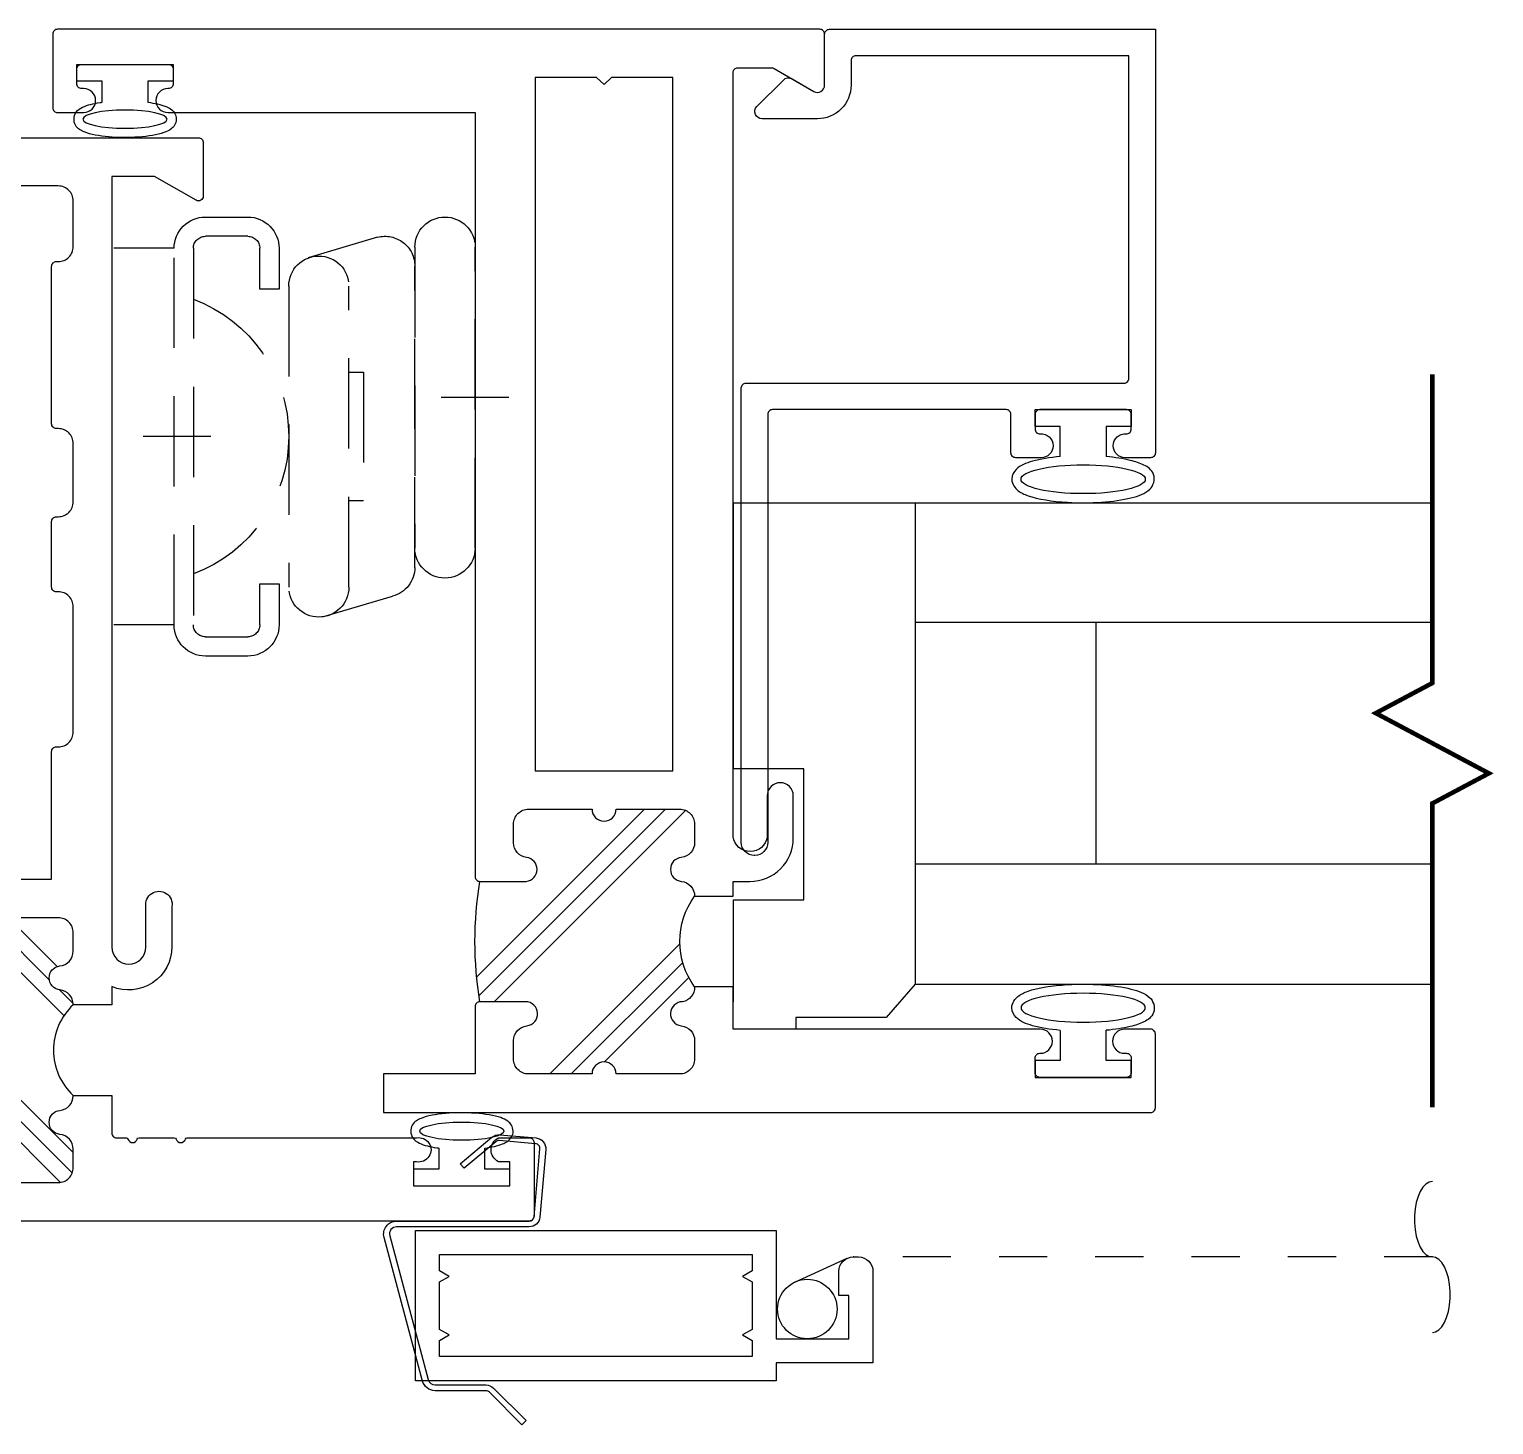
# Model space of a CAD drawing. Extents: x -138 to 168, y -127 to 72.
# Drawn here: x 3.855 to 6.897, y 47.107 to 50.006 of the extents above; entities that cross this region are included whole.
import ezdxf

# ---------------------------------------------------------------- set-up
doc = ezdxf.new("R2010")
doc.units = 0
doc.header["$MEASUREMENT"] = 0
doc.linetypes.add('HIDDEN', pattern=[0.375, 0.25, -0.125])
doc.layers.get('0').update_dxf_attribs({"linetype": 'CONTINUOUS'})
for name, color, linetype in [('DIM', 7, 'CONTINUOUS'), ('FRAME', 1, 'CONTINUOUS'), ('GEOMETRY', 1, 'CONTINUOUS'), ('GLASS', 7, 'CONTINUOUS'), ('MISC', 7, 'CONTINUOUS'), ('SCREEN', 5, 'CONTINUOUS'), ('SCREEN_CLIP', 7, 'CONTINUOUS'), ('VENT', 5, 'CONTINUOUS')]:
    doc.layers.add(name, color=color, linetype=linetype)

# ---------------------------------------------------------------- blocks, each defined once
blk = doc.blocks.new('*U92')
at = {"layer": 'GEOMETRY'}
blk.add_lwpolyline([(1.4497, 19.51), (1.4934, 19.51), (1.4934, 19.4575), (1.5284, 19.4575), (1.5284, 19.6575), (1.4934, 19.6575), (1.4934, 19.605), (1.4497, 19.605)], dxfattribs=at)
blk.add_ellipse((1.4146, 19.5575), major_axis=(0, 0.0875), ratio=0.216465, dxfattribs=at)
blk.add_open_spline([(1.4497, 19.605), (1.4479, 19.6196), (1.4452, 19.632), (1.4383, 19.6489), (1.4357, 19.6556), (1.4232, 19.6627), (1.419, 19.6641), (1.4146, 19.6641), (1.4047, 19.6641), (1.3979, 19.658), (1.3906, 19.6485), (1.3885, 19.6437), (1.3818, 19.6245), (1.379, 19.6063), (1.3747, 19.5447), (1.3775, 19.4988), (1.3909, 19.4662), (1.3935, 19.4597), (1.4094, 19.4502), (1.4218, 19.4509), (1.4345, 19.4597), (1.4372, 19.4646), (1.4443, 19.4794), (1.447, 19.4913), (1.4493, 19.5071), (1.4495, 19.5085), (1.4497, 19.51)], degree=3, knots=[5.253202, 5.253202, 5.253202, 5.253202, 5.797173, 5.797173, 6.160155, 6.160155, 6.283185, 6.283185, 6.283185, 6.559914, 6.559914, 6.836642, 6.836642, 7.54361, 7.54361, 8.941834, 8.941834, 9.296554, 9.296554, 9.572552, 9.572552, 9.848549, 9.848549, 10.398843, 10.398843, 10.454782, 10.454782, 10.454782, 10.454782], dxfattribs=at)
blk = doc.blocks.new('05P86-BLOCK-IG')
h = blk.add_hatch()
h.set_pattern_fill('PLAST', angle=45, style=0)
h.paths.add_polyline_path([(0.5435, 1.12, -1), (0.5435, 1.17), (0.5435, 1.302, 0.414214), (0.5125, 1.333), (0.4742, 1.333, 0.38311), (0.4434, 1.3053, -0.947716), (0.3935, 1.308), (0.3935, 1.403, 0.081165), (0.1435, 1.403), (0.1435, 1.308, -0.947716), (0.0936, 1.3053, 0.38311), (0.0628, 1.333), (0.0245, 1.333, 0.414214), (-0.0065, 1.302), (-0.0065, 1.17, -1), (-0.0065, 1.12), (-0.0065, 0.988, 0.414214), (0.0245, 0.957), (0.0628, 0.957, 0.38311), (0.0936, 0.9847, -0.898027), (0.1434, 0.9847, 0.38311), (0.1742, 0.957, -0.436275), (0.3628, 0.957, 0.38311), (0.3936, 0.9847, -0.898027), (0.4434, 0.9847, 0.38311), (0.4742, 0.957), (0.5125, 0.957, 0.414214), (0.5435, 0.988)])
for points in [[(0.0035, 1.852, 0.414214), (-0.0065, 1.842), (-0.0065, 1.423, 0.414214), (0.0035, 1.413), (0.1335, 1.413, -0.414214), (0.1435, 1.403), (0.1435, 1.308, -0.947716), (0.0936, 1.3053, 0.38311), (0.0628, 1.333), (0.0245, 1.333, 0.414214), (-0.0065, 1.302), (-0.0065, 1.17, -1), (-0.0065, 1.12), (-0.0065, 0.988, 0.414214), (0.0245, 0.957), (0.0628, 0.957, 0.38311), (0.0936, 0.9847, -0.898027), (0.1434, 0.9847, 0.38311), (0.1742, 0.957), (0.1742, 0.877), (0.0965, 0.877, 0.414214), (0.0865, 0.867), (0.0865, 0.8471, -0.331679), (0.0836, 0.8433, 0.745356), (0.0836, 0.8241, -0.331679), (0.0865, 0.8203), (0.0865, 0.7471, -0.331679), (0.0836, 0.7433, 0.745356), (0.0836, 0.7241, -0.331679), (0.0865, 0.7203), (0.0865, 0.2438, -1.19356), (0.0365, 0.2438), (0.0365, 0.25), (-0.0135, 0.25), (-0.0135, 0.05), (0.0365, 0.05), (0.0365, 0.0741, -0.596863), (0.0865, 0.0741), (0.0865, 0.01, -0.414214), (0.0765, 0), (-0.0765, 0, -0.414214), (-0.0865, 0.01), (-0.0865, 1.922, -0.414214), (-0.0765, 1.932), (0.2155, 1.932, -0.414214), (0.2255, 1.922), (0.2255, 1.862, -0.414214), (0.2155, 1.852)], [(1.3765, 1.298, -0.414214), (1.3665, 1.288), (1.2305, 1.288, -0.414214), (1.2205, 1.298), (1.2205, 1.302, 0.414214), (1.1895, 1.333), (0.9295, 1.333, 0.414214), (0.8985, 1.302), (0.8985, 1.298, -0.414214), (0.8885, 1.288), (0.6235, 1.288), (0.6235, 1.002), (0.8885, 1.002, -0.414214), (0.8985, 0.992), (0.8985, 0.988, 0.414214), (0.9295, 0.957), (1.1895, 0.957, 0.414214), (1.2205, 0.988), (1.2205, 0.992, -0.414214), (1.2305, 1.002), (1.3665, 1.002, -0.414214), (1.3765, 0.992), (1.3765, 0.988, 0.414214), (1.4075, 0.957), (1.5285, 0.957, 0.414214), (1.5595, 0.988), (1.5595, 0.992, -0.414214), (1.5695, 1.002), (1.8965, 1.002, -0.414214), (1.9065, 0.992), (1.9065, 0.988, 0.414214), (1.9375, 0.957), (2.0325, 0.957, 0.414214), (2.0635, 0.988), (2.0635, 1.132, -1), (2.0635, 1.162), (2.0635, 1.302, 0.414214), (2.0325, 1.333), (1.9375, 1.333, 0.414214), (1.9065, 1.302), (1.9065, 1.298, -0.414214), (1.8965, 1.288), (1.7605, 1.288, -0.414214), (1.7505, 1.298), (1.7505, 1.403, -0.414214), (1.7605, 1.413), (2.0835, 1.413), (2.0835, 1.852), (1.5485, 1.852, -0.414214), (1.5385, 1.862), (1.5385, 1.922, -0.414214), (1.5485, 1.932), (2.1535, 1.932, -0.414214), (2.1635, 1.922), (2.1635, 0.697, -0.414214), (2.1535, 0.687), (2.0425, 0.687, -0.57735), (2.0338, 0.702), (2.0835, 0.788), (2.0835, 0.877), (0.4829, 0.877, 1), (0.4829, 0.806), (0.5667, 0.806, -1.178959), (0.5667, 0.752), (0.4835, 0.752, -0.536675), (0.4006, 0.877), (0.3628, 0.877), (0.3628, 0.957, 0.38311), (0.3936, 0.9847, -0.898027), (0.4434, 0.9847, 0.38311), (0.4742, 0.957), (0.5125, 0.957, 0.414214), (0.5435, 0.988), (0.5435, 1.12, -1), (0.5435, 1.17), (0.5435, 1.302, 0.414214), (0.5125, 1.333), (0.4742, 1.333, 0.38311), (0.4434, 1.3053, -0.947716), (0.3935, 1.308), (0.3935, 1.403, -0.414214), (0.4035, 1.413), (0.8317, 1.413, 0.414214), (0.8517, 1.433), (0.8517, 1.909), (0.9317, 1.909), (0.9317, 1.433, 0.414214), (0.9517, 1.413), (1.3665, 1.413, -0.414214), (1.3765, 1.403)]]:
    blk.add_lwpolyline(points, format="xyb", close=True)
at = {"color": 7}
for centre, radius, start, end in [((0.2685, 0.638), 0.7751, 80.7195, 99.2805), ((0.2685, 0.8695), 0.1287, 42.8591, 137.1409)]:
    blk.add_arc(centre, radius, start, end, dxfattribs=at)
blk = doc.blocks.new('4-BAR_HINGE')
at = {"linetype": 'HIDDEN', "ltscale": 0.75}
for p, q in [((0.4006, -1.0542), (0.3126, -1.0542)), ((0.3126, -1.0942), (0.4006, -1.0942)), ((0.2476, -1.1192), (0.2476, -1.9012)), ((0.2876, -1.9012), (0.2876, -1.1192)), ((0.4256, -1.1192), (0.4256, -1.2042)), ((0.4656, -1.2042), (0.4656, -1.1192)), ((0.5561, -1.1357), (0.7009, -1.1785)), ((0.4256, -1.2042), (0.4656, -1.2042)), ((0.4857, -1.8227), (0.4857, -1.1977)), ((0.6107, -1.1977), (0.6107, -1.8227)), ((0.7476, -1.2385), (0.7476, -1.8642)), ((0.7476, -1.9037), (0.7476, -1.2787)), ((0.8726, -1.2787), (0.8726, -1.9037)), ((0.6407, -1.3765), (0.6107, -1.3765)), ((0.6407, -1.6439), (0.6407, -1.3765)), ((0.6107, -1.6439), (0.6407, -1.6439)), ((0.4656, -1.8162), (0.4256, -1.8162)), ((0.4256, -1.8162), (0.4256, -1.9012)), ((0.4656, -1.9012), (0.4656, -1.8162)), ((0.6701, -1.9242), (0.5262, -1.8812)), ((0.4006, -1.9262), (0.3126, -1.9262)), ((0.3126, -1.9662), (0.4006, -1.9662))]:
    blk.add_line(p, q, dxfattribs=at)
for p, q in [((0.2476, -1.1192), (0.1225, -1.1192)), ((0.2476, -1.9012), (0.1225, -1.9012))]:
    blk.add_line(p, q)
at = {"linetype": 'Continuous'}
for p, q in [((0.3242, -1.5102), (0.1831, -1.5102)), ((0.9431, -1.5912), (0.8021, -1.5912))]:
    blk.add_line(p, q, dxfattribs=at)
at = {"linetype": 'HIDDEN', "ltscale": 0.75}
for centre, radius, start, end in [((0.3126, -1.1192), 0.065, 90, 180), ((0.4006, -1.1192), 0.065, 360, 90), ((0.3126, -1.1192), 0.025, 90, 180), ((0.4006, -1.1192), 0.025, 0, 90), ((0.5482, -1.1977), 0.0625, 0, 180), ((0.6856, -1.2385), 0.062, 0, 75.7192), ((0.8101, -1.2787), 0.0625, 0, 180), ((0.1812, -1.5102), 0.3045, 290.4553, 69.5447), ((0.5482, -1.8227), 0.0625, 180, 0), ((0.6856, -1.8642), 0.062, 255.5579, 0), ((0.3126, -1.9012), 0.065, 180, 270), ((0.3126, -1.9012), 0.025, 180, 270), ((0.4006, -1.9012), 0.065, 270, 0), ((0.4006, -1.9012), 0.025, 270, 0), ((0.8101, -1.9037), 0.0625, 180, 0)]:
    blk.add_arc(centre, radius, start, end, dxfattribs=at)
blk = doc.blocks.new('05P11-Z-BAR')
h = blk.add_hatch()
h.set_pattern_fill('PLAST', angle=45, style=0)
h.set_pattern_definition([(45, (-0.3846, -1e-07), (-0.176777, 0.176777), []), (45, (-0.4067, 0.0221), (-0.176777, 0.176777), []), (45, (-0.4288, 0.0442), (-0.176777, 0.176777), [])])
h.paths.add_polyline_path([(0.0065, 1.12, -0.414214), (-0.0185, 1.145, -0.414214), (0.0065, 1.17), (0.0065, 1.302, 0.414214), (-0.0245, 1.333), (-0.0628, 1.333, 0.38311), (-0.0936, 1.3053, -0.947716), (-0.1435, 1.308), (-0.1435, 1.403, 0.087329), (-0.3935, 1.403), (-0.3935, 1.308, -1), (-0.4435, 1.308, 0.352985), (-0.4733, 1.333), (-0.5125, 1.333, 0.414214), (-0.5435, 1.302), (-0.5435, 1.17, -0.414214), (-0.5185, 1.145, -0.414214), (-0.5435, 1.12), (-0.5435, 0.988, 0.414214), (-0.5125, 0.957), (-0.4742, 0.957, 0.38311), (-0.4434, 0.9847, -0.898027), (-0.3936, 0.9847, 0.38311), (-0.3628, 0.957, -0.325577), (-0.1745, 0.957, 0.363634), (-0.1435, 0.982, -0.947716), (-0.0936, 0.9847, 0.38311), (-0.0628, 0.957), (-0.0245, 0.957, 0.414214), (0.0065, 0.988)])
blk.add_line((-0.0865, 0.877), (-0.0865, 0.877))
for points in [[(-2.1635, 2.28, -0.414214), (-2.1535, 2.29), (-2.0005, 2.29, -0.414214), (-1.9905, 2.28), (-1.9905, 2.226, -1), (-2.0405, 2.226), (-2.0405, 2.23, 0.414214), (-2.0505, 2.24), (-2.0805, 2.24, 0.414214), (-2.0905, 2.23), (-2.0905, 2.05, 0.414214), (-2.0805, 2.04), (-2.0505, 2.04, 0.414214), (-2.0405, 2.05), (-2.0405, 2.051, -1), (-1.9905, 2.051), (-1.9905, 1.413), (-0.4035, 1.413, -0.414214), (-0.3935, 1.403), (-0.3935, 1.3065, -0.888834), (-0.4432, 1.306, 0.377258), (-0.4739, 1.333), (-0.5125, 1.333, 0.414214), (-0.5435, 1.302), (-0.5435, 1.17, -1), (-0.5435, 1.12), (-0.5435, 0.988, 0.414214), (-0.5125, 0.957), (-0.4742, 0.957, 0.383109), (-0.4434, 0.9847, -0.898027), (-0.3936, 0.9847, 0.38311), (-0.3628, 0.957), (-0.3628, 0.877), (-0.3935, 0.877), (-0.3935, 0.842, -0.414214), (-0.4835, 0.752), (-0.5715, 0.752, -1), (-0.5715, 0.806), (-0.486, 0.806, 0.859155), (-0.486, 0.877), (-2.0735, 0.877, 0.414214), (-2.0835, 0.867), (-2.0835, 0.797, 0.131652), (-2.0822, 0.792), (-2.0345, 0.7095, -0.577353), (-2.0475, 0.687), (-2.1535, 0.687, -0.414214), (-2.1635, 0.697), (-2.1635, 2.28)], [(-0.0245, 0.957, 0.414214), (0.0065, 0.988), (0.0065, 1.12, -1), (0.0065, 1.17), (0.0065, 1.302, 0.414214), (-0.0245, 1.333), (-0.0628, 1.333, 0.38311), (-0.0936, 1.3053, -0.947716), (-0.1435, 1.308), (-0.1435, 1.403, -0.414214), (-0.1335, 1.413), (0.0065, 1.413), (0.0065, 1.603), (0.0865, 1.603), (0.0865, 0.01, -0.414214), (0.0765, 0), (-0.0765, 0, -0.414214), (-0.0865, 0.01), (-0.0865, 0.064, -1), (-0.0365, 0.064), (-0.0365, 0.06, 0.414214), (-0.0265, 0.05), (0.0035, 0.05, 0.414214), (0.0135, 0.06), (0.0135, 0.24, 0.414214), (0.0035, 0.25), (-0.0265, 0.25, 0.414214), (-0.0365, 0.24), (-0.0365, 0.239, -1), (-0.0865, 0.239), (-0.0865, 0.877), (-0.1745, 0.877), (-0.1745, 0.957, 0.363634), (-0.1435, 0.982, -0.947716), (-0.0936, 0.9847, 0.38311), (-0.0628, 0.957), (-0.0245, 0.957)]]:
    blk.add_lwpolyline(points, format="xyb")
blk.add_lwpolyline([(-2.0635, 1.1605), (-2.0635, 1.288), (-0.6235, 1.288), (-0.6235, 1.002), (-2.0635, 1.002), (-2.0635, 1.1295), (-2.0485, 1.145)], close=True)
at = {"color": 7}
for centre, radius, start, end in [((-0.2685, 0.638), 0.7751, 80.7195, 99.2805), ((-0.2687, 0.8277), 0.1599, 53.9319, 126.0681)]:
    blk.add_arc(centre, radius, start, end, dxfattribs=at)
blk = doc.blocks.new('05P09-1in_GLASS_STOP')
for p, q in [((-1.3385, 0.25), (-1.3735, 0.25)), ((-1.3735, 0.25), (-1.3735, 0.05)), ((-1.3385, 0.1975), (-1.3385, 0.25)), ((-0.0215, 0.1975), (-0.0215, 0.25)), ((-0.0215, 0.25), (0.0135, 0.25)), ((0.0135, 0.25), (0.0135, 0.05)), ((-1.2759, 0.1975), (-1.3385, 0.1975)), ((-0.0841, 0.1975), (-0.0215, 0.1975)), ((-1.3385, 0.05), (-1.3385, 0.1025)), ((-1.3385, 0.1025), (-1.2758, 0.1025)), ((-0.0215, 0.1025), (-0.0842, 0.1025)), ((-0.0215, 0.05), (-0.0215, 0.1025)), ((-1.3735, 0.05), (-1.3385, 0.05)), ((0.0135, 0.05), (-0.0215, 0.05))]:
    blk.add_line(p, q)
blk.add_lwpolyline([(-2.0345, 0.7095, -0.57735), (-2.0475, 0.687), (-2.1535, 0.687, 0.414214), (-2.1635, 0.677), (-2.1635, 0), (-1.2835, 0, 0.414214), (-1.2735, 0.01), (-1.2735, 0.0625, 0.414214), (-1.2985, 0.0875, 0.435311), (-1.3234, 0.0607, -0.435311), (-1.3334, 0.05), (-1.3635, 0.05, -0.414214), (-1.3735, 0.06), (-1.3735, 0.24, -0.414214), (-1.3635, 0.25), (-1.3334, 0.25, -0.435311), (-1.3234, 0.2393, 0.435311), (-1.2985, 0.2125, 0.414214), (-1.2735, 0.2375), (-1.2735, 0.29, 0.414214), (-1.2835, 0.3), (-1.3635, 0.3, -0.414214), (-1.3735, 0.31), (-1.3735, 0.795, -0.414214), (-1.3635, 0.805), (-0.4745, 0.805, 0.414214), (-0.4475, 0.832), (-0.4475, 0.833, 0.414214), (-0.4745, 0.86), (-1.4185, 0.86, 0.414214), (-1.4285, 0.85), (-1.4285, 0.065, -0.414214), (-1.4385, 0.055), (-2.1085, 0.055), (-2.1085, 0.622, -0.414214), (-2.0985, 0.632), (-2.0475, 0.632, 0.414214), (-1.9775, 0.702), (-1.9775, 0.817, 0.668179), (-2.0031, 0.8276), (-2.0581, 0.7726, 0.339454), (-2.0605, 0.7545)], format="xyb", close=True)
at = {"extrusion": (0, 0, -1)}
blk.add_ellipse((-1.2289, 0.15), major_axis=(0, 0.1291), ratio=0.232303, dxfattribs=at)
blk.add_ellipse((-0.1311, 0.15), major_axis=(0, 0.1291), ratio=0.232303)
for points in [[(-1.2759, 0.1975), (-1.2739, 0.2193), (-1.2707, 0.2391), (-1.2622, 0.2691), (-1.2582, 0.2801), (-1.2445, 0.2938), (-1.2374, 0.2981), (-1.2289, 0.2981), (-1.2182, 0.2981), (-1.2102, 0.2915), (-1.2006, 0.2793), (-1.1975, 0.2724), (-1.1873, 0.2438), (-1.1828, 0.2148), (-1.1782, 0.1362), (-1.1815, 0.0851), (-1.1942, 0.0344), (-1.1983, 0.0218), (-1.2144, 0.0048), (-1.2282, -0.0004), (-1.2494, 0.0081), (-1.2542, 0.0159), (-1.2623, 0.0318), (-1.2654, 0.0412), (-1.2716, 0.0665), (-1.2742, 0.0838), (-1.2758, 0.1025)], [(-0.0841, 0.1975), (-0.0861, 0.2193), (-0.0893, 0.2391), (-0.0978, 0.2691), (-0.1018, 0.2801), (-0.1155, 0.2938), (-0.1226, 0.2981), (-0.1311, 0.2981), (-0.1418, 0.2981), (-0.1498, 0.2915), (-0.1594, 0.2793), (-0.1625, 0.2724), (-0.1727, 0.2438), (-0.1772, 0.2148), (-0.1818, 0.1362), (-0.1785, 0.0851), (-0.1658, 0.0344), (-0.1617, 0.0218), (-0.1456, 0.0048), (-0.1318, -0.0004), (-0.1106, 0.0081), (-0.1058, 0.0159), (-0.0977, 0.0318), (-0.0946, 0.0412), (-0.0884, 0.0665), (-0.0858, 0.0838), (-0.0842, 0.1025)]]:
    blk.add_open_spline(points, degree=3, knots=[5.075676, 5.075676, 5.075676, 5.075676, 5.596595, 5.596595, 6.055763, 6.055763, 6.283185, 6.283185, 6.283185, 6.572914, 6.572914, 6.862642, 6.862642, 7.608886, 7.608886, 8.676451, 8.676451, 9.18434, 9.18434, 9.518242, 9.518242, 9.852144, 9.852144, 10.186046, 10.186046, 10.631436, 10.631436, 10.631436, 10.631436])
blk = doc.blocks.new('*U93')
at = {"layer": 'GEOMETRY'}
blk.add_lwpolyline([(1.607, 19.51), (1.5634, 19.51), (1.5634, 19.4575), (1.5284, 19.4575), (1.5284, 19.6575), (1.5634, 19.6575), (1.5634, 19.605), (1.607, 19.605)], dxfattribs=at)
at = {"layer": 'GEOMETRY', "extrusion": (0, 0, -1)}
blk.add_ellipse((1.6422, 19.5575), major_axis=(0, 0.0875), ratio=0.216465, dxfattribs=at)
at = {"layer": 'GEOMETRY'}
blk.add_open_spline([(1.607, 19.605), (1.6089, 19.6196), (1.6116, 19.632), (1.6185, 19.6489), (1.6211, 19.6556), (1.6336, 19.6627), (1.6378, 19.6641), (1.6422, 19.6641), (1.6521, 19.6641), (1.6589, 19.658), (1.6662, 19.6485), (1.6682, 19.6437), (1.675, 19.6245), (1.6778, 19.6063), (1.6821, 19.5447), (1.6793, 19.4988), (1.6659, 19.4662), (1.6633, 19.4597), (1.6474, 19.4502), (1.635, 19.4509), (1.6222, 19.4597), (1.6196, 19.4646), (1.6125, 19.4794), (1.6098, 19.4913), (1.6074, 19.5071), (1.6072, 19.5085), (1.607, 19.51)], degree=3, knots=[5.253202, 5.253202, 5.253202, 5.253202, 5.797173, 5.797173, 6.160155, 6.160155, 6.283185, 6.283185, 6.283185, 6.559914, 6.559914, 6.836642, 6.836642, 7.54361, 7.54361, 8.941834, 8.941834, 9.296554, 9.296554, 9.572552, 9.572552, 9.848549, 9.848549, 10.398843, 10.398843, 10.454782, 10.454782, 10.454782, 10.454782], dxfattribs=at)
blk = doc.blocks.new('114-FLAT_SCREEN')
blk.add_line((0.1415, 0.603), (0.1415, 0.602))
at = {"linetype": 'HIDDEN'}
blk.add_line((0.1935, 0.481), (0.1442, 0.5896), dxfattribs=at)
blk.add_lwpolyline([(0.3985, 0.442), (0.3985, -0.307), (0.0865, -0.307), (0.0865, 0.442), (0.3115, 0.442), (0.3115, 0.593), (0.2215, 0.593), (0.2215, 0.572), (0.1715, 0.572, -0.414214), (0.1415, 0.602), (0.1415, 0.613, -0.414214), (0.1715, 0.643), (0.3615, 0.643), (0.3615, 0.442)], format="xyb", close=True)
blk.add_lwpolyline([(0.292, -0.257), (0.1934, -0.257), (0.1818, -0.237), (0.1703, -0.257), (0.1365, -0.257), (0.1365, 0.392), (0.1703, 0.392), (0.1818, 0.372), (0.1934, 0.392), (0.292, 0.392), (0.3035, 0.372), (0.315, 0.392), (0.3485, 0.392), (0.3485, -0.257), (0.315, -0.257), (0.3035, -0.237)], close=True)
blk.add_circle((0.2497, 0.5066), 0.0618)

msp = doc.modelspace()

# ---------------------------------------------------------------- linework, layer by layer
at = {"layer": 'GLASS', "linetype": 'Continuous'}
for p, q in [((5.695, 49.0225), (6.7692, 49.0225)), ((5.695, 48.7745), (6.7692, 48.7745)), ((6.07, 48.7745), (6.07, 48.2715)), ((6.7692, 48.2715), (5.695, 48.2715)), ((5.695, 48.0225), (6.7692, 48.0225))]:
    msp.add_line(p, q, dxfattribs=at)
at = {"layer": 'GLASS', "color": 7, "linetype": 'Continuous'}
msp.add_line((5.6952, 48.0225), (6.7692, 48.0225), dxfattribs=at)
at = {"layer": 'GLASS', "const_width": 0.0094}
msp.add_lwpolyline([(6.7692, 47.7668), (6.7692, 48.398), (6.8867, 48.4605), (6.6517, 48.5855), (6.7692, 48.648), (6.7692, 49.289)], dxfattribs=at)
at = {"layer": 'MISC'}
msp.add_lwpolyline([(5.318, 47.986), (5.318, 48.1974), (5.4636, 48.1974), (5.4636, 48.4696), (5.318, 48.4696), (5.318, 49.0225), (5.695, 49.0225), (5.695, 48.0225), (5.6349, 47.953), (5.4471, 47.953), (5.4471, 47.929)], dxfattribs=at)
at = {"layer": 'SCREEN', "linetype": 'HIDDEN', "ltscale": 0.25}
msp.add_line((6.7692, 47.4559), (5.572, 47.4559), dxfattribs=at)
at = {"layer": 'SCREEN', "flags": 128}
for points in [[(6.7692, 47.6126), (6.7623, 47.6113), (6.7557, 47.6073), (6.7496, 47.6009), (6.7441, 47.5922), (6.7395, 47.5815), (6.7358, 47.5692), (6.7334, 47.5557), (6.7321, 47.5415), (6.7321, 47.527), (6.7334, 47.5128), (6.7358, 47.4993), (6.7395, 47.487), (6.7441, 47.4763), (6.7496, 47.4676), (6.7557, 47.4612), (6.7623, 47.4572), (6.7692, 47.4559)], [(6.7692, 47.2992), (6.776, 47.3005), (6.7826, 47.3045), (6.7888, 47.3109), (6.7943, 47.3196), (6.7989, 47.3303), (6.8025, 47.3426), (6.805, 47.3561), (6.8063, 47.3703), (6.8063, 47.3848), (6.805, 47.399), (6.8025, 47.4125), (6.7989, 47.4248), (6.7943, 47.4354), (6.7888, 47.4442), (6.7826, 47.4506), (6.776, 47.4546), (6.7692, 47.4559)]]:
    msp.add_lwpolyline(points, dxfattribs=at)
at = {"layer": 'SCREEN_CLIP'}
msp.add_lwpolyline([(4.9158, 47.6803, 0.414214), (4.9067, 47.6911), (4.8312, 47.6977, 0.198912), (4.8239, 47.6954), (4.7581, 47.6402), (4.7504, 47.6494), (4.8161, 47.7046, -0.198912), (4.8322, 47.7097), (4.9078, 47.7031, -0.414214), (4.9278, 47.6792), (4.9155, 47.5385, -0.388879), (4.8935, 47.5185), (4.6182, 47.5185, 0.493145), (4.6037, 47.4996), (4.6836, 47.2013, 0.339454), (4.6981, 47.1902), (4.8036, 47.1902, -0.198912), (4.8192, 47.1837), (4.8869, 47.116), (4.8785, 47.1075), (4.8107, 47.1753, 0.198912), (4.8036, 47.1782), (4.6981, 47.1782, -0.339454), (4.672, 47.1982), (4.5921, 47.4965, -0.493145), (4.6182, 47.5305), (4.8935, 47.5305, 0.388879), (4.9035, 47.5396)], format="xyb", close=True, dxfattribs=at)

# ---------------------------------------------------------------- block references
at = {"layer": 'DIM', "rotation": 270}
for name, p in [('*U93', (-15.5035, 51.4614)), ('*U92', (-14.804, 49.1319))]:
    msp.add_blockref(name, p, dxfattribs=at)
at = {"layer": 'FRAME', "rotation": 90}
msp.add_blockref('05P86-BLOCK-IG', (4.9035, 47.617), dxfattribs=at)
at = {"layer": 'GLASS', "xscale": -1, "rotation": 180}
msp.add_blockref('4-BAR_HINGE', (3.9084, 47.6498), dxfattribs=at)
at = {"layer": 'SCREEN', "rotation": 270}
msp.add_blockref('114-FLAT_SCREEN', (4.9645, 47.5974), dxfattribs=at)
at = {"layer": 'VENT', "xscale": -1}
for name, rotation in [('05P11-Z-BAR', 90), ('05P09-1in_GLASS_STOP', 90.00000000000024)]:
    msp.add_blockref(name, (6.194, 47.8425), dxfattribs=dict(at, rotation=rotation))

doc.saveas('drawing.dxf')
